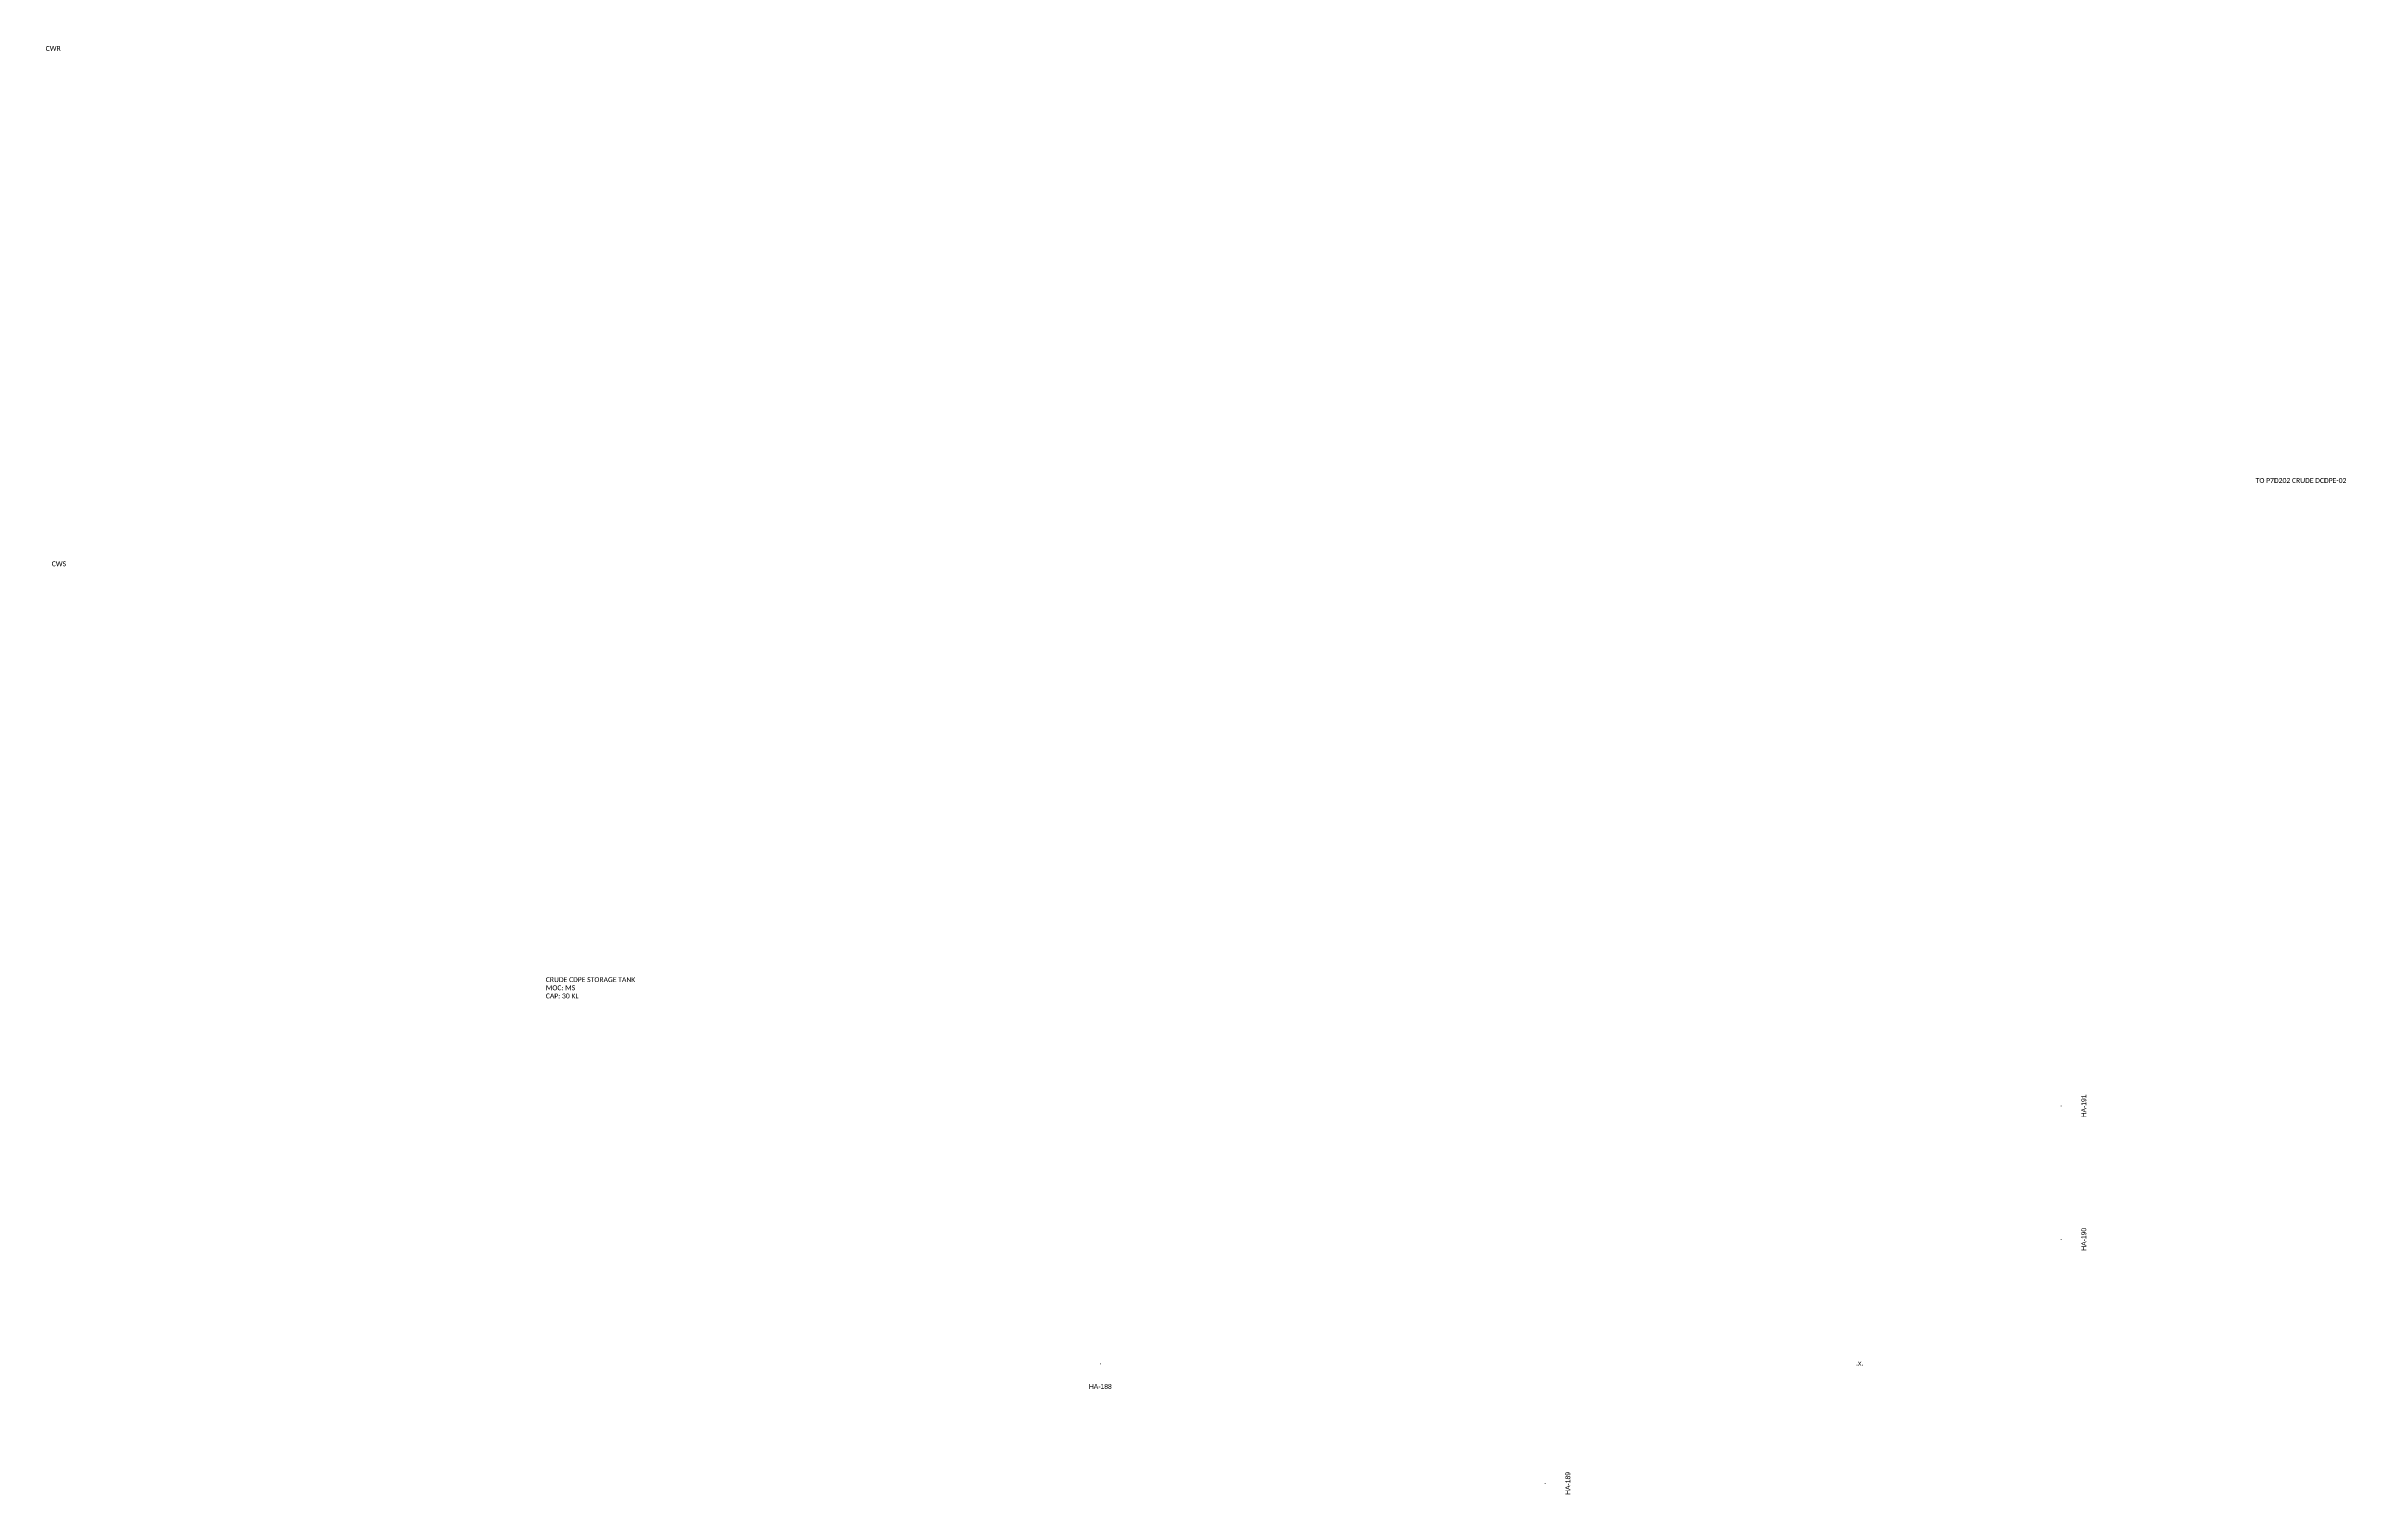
# Model space of a CAD drawing. Header units: millimetres. Extents: x -1662 to 3180, y -1452 to 1085.
# Drawn here: x 2005 to 3180, y -1452 to -712 of the extents above; entities that cross this region are included whole.
import ezdxf
from ezdxf.enums import TextEntityAlignment as Align

# ---------------------------------------------------------------- set-up
doc = ezdxf.new("R2010")
doc.units = ezdxf.units.MM
doc.layers.add('Text', color=7, linetype='Continuous')

# ---------------------------------------------------------------- blocks, each defined once
blk = doc.blocks.new('Valve Label_block')
at = {"color": 0, "linetype": 'ByBlock', "lineweight": -2}
blk.add_attdef('#(TargetObject.Size)', text='', height=0.1, dxfattribs=at).set_placement((0, 0.1875), align=Align.BOTTOM_CENTER)
blk.add_attdef('#(TargetObject.Tag)', text='', height=0.1, dxfattribs=at).set_placement((0, -0.1875), align=Align.TOP_CENTER)
blk = doc.blocks.new('AdjacentPipeReducerStyle_block')
at = {"color": 0, "linetype": 'ByBlock', "lineweight": -2}
blk.add_attdef('#(PipeLines.Size)x#(PipeLines.Size)', text='', height=0.1, dxfattribs=at).set_placement((0, 0), align=Align.MIDDLE_CENTER)

msp = doc.modelspace()

# ---------------------------------------------------------------- block references
at = {"xscale": 25, "yscale": 25, "zscale": 25}
msp.add_blockref('AdjacentPipeReducerStyle_block', (2931.7, -1385.3), dxfattribs=at).add_auto_attribs({'#(PipeLines.Size)x#(PipeLines.Size)': '.x.'})
at = {"layer": 'Text', "xscale": 25, "yscale": 25, "zscale": 25, "rotation": 90}
for p, values in [((3040.3, -1253.8), {'#(TargetObject.Size)': '.', '#(TargetObject.Tag)': 'HA-191'}), ((3040.3, -1322), {'#(TargetObject.Size)': '.', '#(TargetObject.Tag)': 'HA-190'}), ((2776.6, -1446.8), {'#(TargetObject.Size)': '.', '#(TargetObject.Tag)': 'HA-189'})]:
    msp.add_blockref('Valve Label_block', p, dxfattribs=at).add_auto_attribs(values)
at = {"layer": 'Text', "xscale": 25, "yscale": 25, "zscale": 25}
msp.add_blockref('Valve Label_block', (2543.6, -1391.3), dxfattribs=at).add_auto_attribs({'#(TargetObject.Size)': '.', '#(TargetObject.Tag)': 'HA-188'})

# ---------------------------------------------------------------- texts
at = {"char_height": 2.5, "attachment_point": 1}
for s, width, insert in [('{\\fCalibri|b0|i0|c0|p34;CWR}', 64.707, (2004.6, -711.9)), ('{\\fCalibri|b0|i0|c0|p34;TO P7D202 CRUDE DCDPE-02 }', 501.834, (3134.1, -932.8)), ('{\\fCalibri|b0|i0|c0|p34;CWS}', 171.015, (2007.7, -975.4)), ('{\\fCalibri|b0|i0|c0|p34;CRUDE CDPE STORAGE TANK\\PMOC: MS\\PCAP: 30 KL}', 218.362, (2260.2, -1188))]:
    msp.add_mtext_dynamic_manual_height_columns(s, width=width, gutter_width=12.5, heights=[0], dxfattribs=dict(at, insert=insert))

doc.saveas('drawing.dxf')
